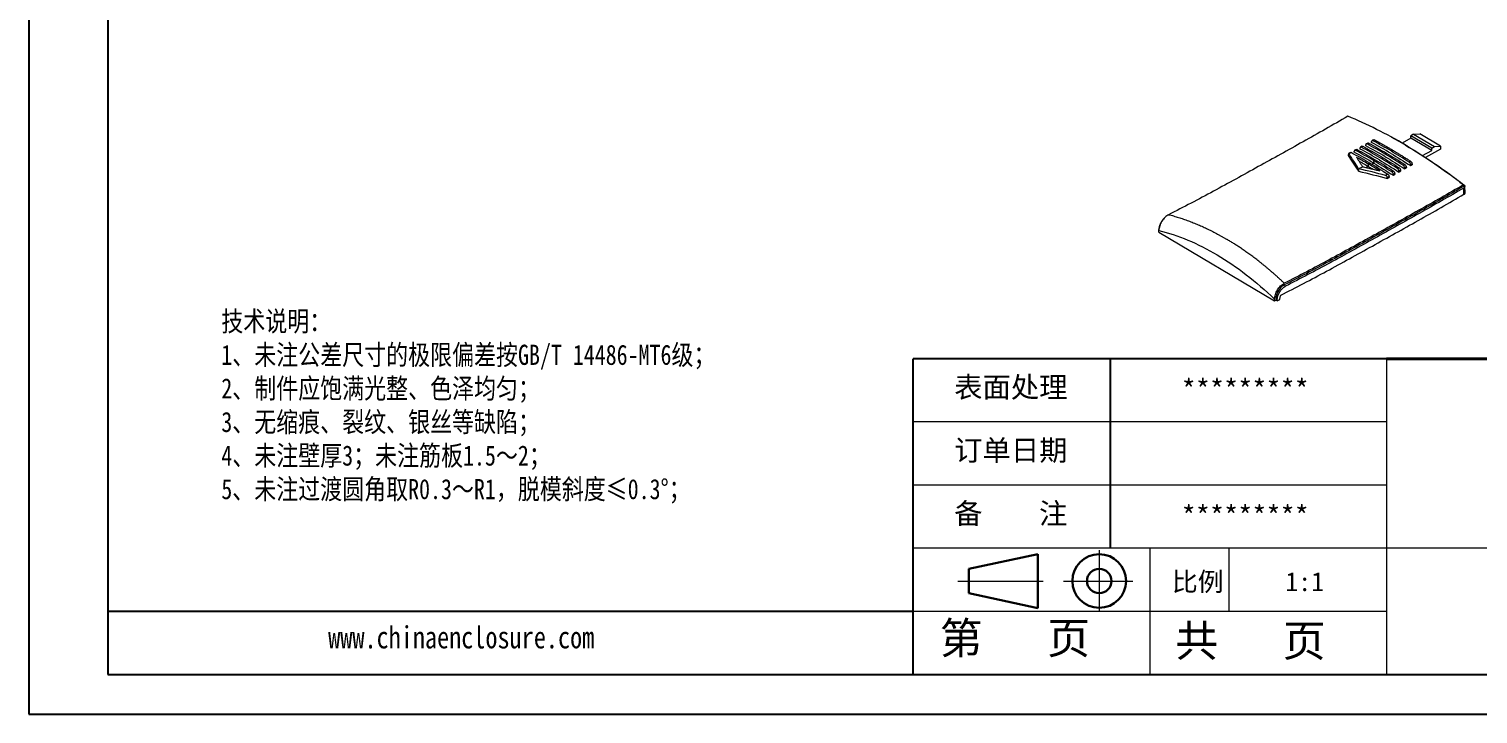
# Model space of a CAD drawing. Header units: inches. Extents: x 319 to 1827, y 1181 to 1488.
# Drawn here: x 1358.2 to 1492.2, y 1181.8 to 1245.2 of the extents above; entities that cross this region are included whole.
import ezdxf

# ---------------------------------------------------------------- set-up
doc = ezdxf.new("R2010")
doc.units = ezdxf.units.IN
doc.linetypes.add('CENTER2', pattern=[28.575, 19.05, -3.175, 3.175, -3.175])
doc.layers.add('文字', color=81, linetype='Continuous')
for name, color, linetype, lineweight in [('粗实线', 7, 'Continuous', 30), ('细实线', 3, 'Continuous', 9), ('细点划线', 2, 'CENTER2', 9)]:
    doc.layers.add(name, color=color, linetype=linetype, lineweight=lineweight)
doc.styles.get("Standard").update_dxf_attribs({"font": 'txt', "bigfont": 'gbcbig.shx'})
doc.styles.add('宋体', font='', dxfattribs={"width": 0.8, "height": 3.5})
doc.styles.get('宋体').set_extended_font_data('SimSun')

msp = doc.modelspace()

# ---------------------------------------------------------------- linework, layer by layer
for p, q in [((1358.201, 1335.091), (1358.201, 1181.81)), ((1365.5, 1331.441), (1365.5, 1185.46)), ((1483.745, 1214.656), (1439.95, 1214.656)), ((1439.95, 1185.46), (1439.95, 1214.656)), ((1458.198, 1197.138), (1458.198, 1214.656)), ((1439.95, 1191.299), (1365.5, 1191.299)), ((1365.5, 1185.46), (1571.334, 1185.46)), ((1358.201, 1181.81), (1574.983, 1181.81))]:
    msp.add_line(p, q)
at = {"color": 7, "linetype": 'Continuous', "lineweight": 15}
for p, q in [((1486.24, 1235.435), (1486.802, 1235.477)), ((1488.729, 1234.334), (1486.802, 1235.477)), ((1481.285, 1234.06), (1481.286, 1234.156)), ((1481.472, 1234.319), (1481.32, 1234.235)), ((1481.82, 1234.358), (1481.821, 1234.454)), ((1482.006, 1234.617), (1481.855, 1234.533)), ((1482.355, 1234.657), (1482.356, 1234.753)), ((1482.541, 1234.917), (1482.389, 1234.832)), ((1485.994, 1235.063), (1485.172, 1234.61)), ((1486.24, 1235.435), (1485.986, 1235.295)), ((1487.92, 1234.148), (1485.986, 1235.295)), ((1485.994, 1235.063), (1485.986, 1235.295)), ((1487.922, 1233.92), (1485.994, 1235.063)), ((1486.24, 1235.435), (1488.175, 1234.288)), ((1487.92, 1234.148), (1488.175, 1234.288)), ((1487.922, 1233.92), (1487.92, 1234.148)), ((1488.175, 1234.288), (1488.729, 1234.334)), ((1488.729, 1234.334), (1488.726, 1234.049)), ((1480.212, 1233.469), (1480.212, 1233.565)), ((1480.415, 1233.737), (1480.231, 1233.636)), ((1480.75, 1233.765), (1480.751, 1233.861)), ((1480.937, 1234.024), (1480.785, 1233.94)), ((1482.546, 1232.989), (1482.547, 1232.757)), ((1487.072, 1233.452), (1487.922, 1233.92)), ((1488.726, 1234.049), (1487.332, 1233.28)), ((1481.157, 1232.233), (1481.158, 1232.001)), ((1482.023, 1232.703), (1482.025, 1232.471)), ((1483.973, 1231.525), (1483.807, 1231.434)), ((1483.807, 1231.434), (1483.809, 1231.336)), ((1483.973, 1231.525), (1483.978, 1231.428)), ((1484.495, 1231.812), (1484.345, 1231.73)), ((1484.345, 1231.73), (1484.347, 1231.632)), ((1484.495, 1231.812), (1484.5, 1231.716)), ((1485.03, 1232.108), (1484.88, 1232.025)), ((1484.88, 1232.025), (1484.882, 1231.927)), ((1485.03, 1232.108), (1485.035, 1232.012)), ((1485.565, 1232.406), (1485.415, 1232.323)), ((1485.415, 1232.323), (1485.417, 1232.225)), ((1485.565, 1232.406), (1485.57, 1232.31)), ((1486.1, 1232.706), (1485.951, 1232.622)), ((1485.951, 1232.622), (1485.952, 1232.524)), ((1486.1, 1232.706), (1486.105, 1232.61)), ((1490.861, 1230.754), (1490.864, 1230.609)), ((1490.899, 1229.871), (1490.883, 1230.456)), ((1491, 1230.024), (1490.981, 1230.614)), ((1462.67, 1226.366), (1462.679, 1226.524)), ((1462.67, 1226.366), (1473.366, 1220.024)), ((1462.671, 1226.512), (1462.677, 1226.612)), ((1462.671, 1226.512), (1462.678, 1226.508)), ((1473.366, 1220.024), (1473.375, 1220.182)), ((1473.366, 1220.024), (1473.494, 1220.094)), ((1473.502, 1220.24), (1473.494, 1220.094)), ((1473.621, 1220.019), (1473.494, 1220.094)), ((1473.502, 1220.24), (1473.626, 1220.12)), ((1473.621, 1220.019), (1473.877, 1220.16)), ((1473.626, 1220.12), (1473.621, 1220.019)), ((1473.877, 1220.16), (1473.88, 1220.234))]:
    msp.add_line(p, q, dxfattribs=at)
at = {"color": 8, "linetype": 'Continuous', "lineweight": 15}
for p, q in [((1481.808, 1232.354), (1482.025, 1232.471)), ((1462.69, 1226.609), (1462.677, 1226.612))]:
    msp.add_line(p, q, dxfattribs=at)
at = {"color": 7, "linetype": 'Continuous', "lineweight": 15}
for points, knots in [([(1480.165, 1237.096), (1478.784, 1236.292), (1477.403, 1235.509), (1474.641, 1233.96), (1473.26, 1233.196), (1470.497, 1231.666), (1469.116, 1230.904), (1466.353, 1229.414), (1464.971, 1228.686), (1463.588, 1227.989)], [0, 0, 0, 0, 0.25, 0.25, 0.5, 0.5, 0.75, 0.75, 1, 1, 1, 1]), ([(1485.503, 1234.413), (1484.608, 1234.943), (1483.714, 1235.433), (1481.933, 1236.328), (1481.046, 1236.734), (1480.165, 1237.096)], [0, 0, 0, 0, 0.5, 0.5, 1, 1, 1, 1]), ([(1481.399, 1234.231), (1481.368, 1234.247), (1481.34, 1234.248), (1481.298, 1234.221), (1481.286, 1234.193), (1481.286, 1234.156)], [0, 0, 0, 0, 0.5, 0.5, 1, 1, 1, 1]), ([(1481.471, 1234.316), (1481.477, 1234.32), (1481.492, 1234.328), (1481.519, 1234.324), (1481.538, 1234.315), (1481.545, 1234.312)], [0, 0, 0, 0, 0.3059051, 0.7823057, 1, 1, 1, 1]), ([(1481.934, 1234.528), (1481.904, 1234.545), (1481.875, 1234.546), (1481.833, 1234.518), (1481.821, 1234.49), (1481.821, 1234.454)], [0, 0, 0, 0, 0.5, 0.5, 1, 1, 1, 1]), ([(1482.006, 1234.614), (1482.012, 1234.618), (1482.027, 1234.626), (1482.054, 1234.622), (1482.074, 1234.613), (1482.08, 1234.61)], [0, 0, 0, 0, 0.3072057, 0.7819532, 1, 1, 1, 1]), ([(1482.469, 1234.828), (1482.439, 1234.844), (1482.41, 1234.845), (1482.368, 1234.818), (1482.356, 1234.79), (1482.356, 1234.753)], [0, 0, 0, 0, 0.5, 0.5, 1, 1, 1, 1]), ([(1482.54, 1234.914), (1482.547, 1234.918), (1482.562, 1234.927), (1482.589, 1234.922), (1482.609, 1234.913), (1482.615, 1234.91)], [0, 0, 0, 0, 0.3085736, 0.7816948, 1, 1, 1, 1]), ([(1482.615, 1234.91), (1482.708, 1234.86), (1482.895, 1234.759), (1483.176, 1234.605), (1483.456, 1234.448), (1483.736, 1234.289), (1484.017, 1234.127), (1484.204, 1234.016), (1484.297, 1233.961)], [0, 0, 0, 0, 0.1668444, 0.3336142, 0.500312, 0.6669405, 0.8335022, 1, 1, 1, 1]), ([(1485.633, 1234.342), (1485.409, 1234.473), (1484.961, 1234.735), (1484.481, 1235.005), (1484.226, 1235.142), (1484.194, 1235.159)], [0, 0, 0, 0, 0.4667674, 0.9337048, 1, 1, 1, 1]), ([(1485.503, 1234.413), (1486.398, 1233.882), (1487.293, 1233.311), (1489.082, 1232.09), (1489.973, 1231.441), (1490.861, 1230.754)], [0, 0, 0, 0, 0.5, 0.5, 1, 1, 1, 1]), ([(1480.271, 1233.611), (1480.256, 1233.634), (1480.242, 1233.643), (1480.219, 1233.628), (1480.212, 1233.603), (1480.212, 1233.565)], [0, 0, 0, 0, 0.5, 0.5, 1, 1, 1, 1]), ([(1480.413, 1233.733), (1480.419, 1233.737), (1480.434, 1233.745), (1480.461, 1233.741), (1480.481, 1233.732), (1480.487, 1233.729)], [0, 0, 0, 0, 0.30367158, 0.78330474, 1, 1, 1, 1]), ([(1480.863, 1233.936), (1480.833, 1233.952), (1480.804, 1233.953), (1480.763, 1233.925), (1480.751, 1233.897), (1480.751, 1233.861)], [0, 0, 0, 0, 0.5, 0.5, 1, 1, 1, 1]), ([(1480.936, 1234.02), (1480.941, 1234.024), (1480.957, 1234.032), (1480.984, 1234.028), (1481.003, 1234.019), (1481.009, 1234.016)], [0, 0, 0, 0, 0.3047439, 0.7827704, 1, 1, 1, 1]), ([(1480.943, 1233.322), (1480.991, 1233.248), (1481.086, 1233.101), (1481.229, 1232.877), (1481.371, 1232.653), (1481.465, 1232.501), (1481.512, 1232.425)], [0, 0, 0, 0, 0.2519124, 0.5025557, 0.7519214, 1, 1, 1, 1]), ([(1481.17, 1232.964), (1481.194, 1232.951), (1481.312, 1232.885), (1481.597, 1232.723), (1481.858, 1232.569), (1482.025, 1232.471)], [0, 0, 0, 0, 0.0842851, 0.4143619, 1, 1, 1, 1]), ([(1484.297, 1233.961), (1484.391, 1233.905), (1484.577, 1233.794), (1484.858, 1233.623), (1485.139, 1233.45), (1485.42, 1233.274), (1485.7, 1233.096), (1485.888, 1232.975), (1485.981, 1232.914)], [0, 0, 0, 0, 0.1664978, 0.3330595, 0.499688, 0.6663858, 0.8331556, 1, 1, 1, 1]), ([(1485.951, 1232.622), (1485.95, 1232.659), (1485.937, 1232.702), (1485.895, 1232.779), (1485.866, 1232.812), (1485.836, 1232.832)], [0, 0, 0, 0, 0.5, 0.5, 1, 1, 1, 1]), ([(1485.981, 1232.914), (1486.012, 1232.894), (1486.041, 1232.861), (1486.085, 1232.785), (1486.099, 1232.743), (1486.1, 1232.706)], [0, 0, 0, 0, 0.5, 0.5, 1, 1, 1, 1]), ([(1481.157, 1232.233), (1481.255, 1232.286), (1481.374, 1232.35), (1481.492, 1232.414), (1481.512, 1232.425)], [0.3811186371, 0.3811186371, 0.3811186371, 0.3811186371, 0.3879117112, 0.3892886423, 0.3892886423, 0.3892886423, 0.3892886423]), ([(1481.512, 1232.425), (1481.644, 1232.395), (1481.908, 1232.334), (1482.305, 1232.239), (1482.704, 1232.142), (1482.971, 1232.074), (1483.105, 1232.041)], [0, 0, 0, 0, 0.2480786, 0.4974443, 0.7480876, 1, 1, 1, 1]), ([(1482.025, 1232.471), (1482.119, 1232.415), (1482.276, 1232.322), (1482.433, 1232.226), (1482.496, 1232.188)], [0, 0, 0, 0, 0.5988837, 1, 1, 1, 1]), ([(1483.807, 1231.434), (1483.806, 1231.473), (1483.785, 1231.514), (1483.723, 1231.579), (1483.681, 1231.603), (1483.639, 1231.614)], [0, 0, 0, 0, 0.5, 0.5, 1, 1, 1, 1]), ([(1483.809, 1231.336), (1483.827, 1231.346), (1483.846, 1231.356), (1483.864, 1231.366), (1483.883, 1231.377), (1483.902, 1231.387), (1483.921, 1231.397), (1483.94, 1231.408), (1483.959, 1231.418), (1483.978, 1231.428)], [0, 0, 0, 0, 0.00021566756, 0.00021566756, 0.00021566756, 0.00043832153, 0.00043832153, 0.00043832153, 0.00066097552, 0.00066097552, 0.00066097552, 0.00066097552]), ([(1483.854, 1231.732), (1483.884, 1231.712), (1483.914, 1231.679), (1483.957, 1231.603), (1483.971, 1231.561), (1483.973, 1231.525)], [0, 0, 0, 0, 0.5, 0.5, 1, 1, 1, 1]), ([(1484.345, 1231.73), (1484.344, 1231.766), (1484.332, 1231.809), (1484.29, 1231.886), (1484.261, 1231.919), (1484.231, 1231.939)], [0, 0, 0, 0, 0.5, 0.5, 1, 1, 1, 1]), ([(1484.347, 1231.632), (1484.364, 1231.641), (1484.381, 1231.65), (1484.398, 1231.66), (1484.432, 1231.678), (1484.466, 1231.697), (1484.5, 1231.716)], [0, 0, 0, 0, 0.00020037677, 0.00020037677, 0.00020037677, 0.00060000303, 0.00060000303, 0.00060000303, 0.00060000303]), ([(1484.376, 1232.019), (1484.407, 1232), (1484.436, 1231.967), (1484.48, 1231.891), (1484.493, 1231.848), (1484.495, 1231.812)], [0, 0, 0, 0, 0.5, 0.5, 1, 1, 1, 1]), ([(1484.88, 1232.025), (1484.88, 1232.062), (1484.867, 1232.105), (1484.825, 1232.182), (1484.796, 1232.215), (1484.766, 1232.235)], [0, 0, 0, 0, 0.5, 0.5, 1, 1, 1, 1]), ([(1484.882, 1231.927), (1484.899, 1231.937), (1484.916, 1231.946), (1484.933, 1231.955), (1484.967, 1231.974), (1485.001, 1231.993), (1485.035, 1232.012)], [0, 0, 0, 0, 0.00020039828, 0.00020039828, 0.00020039828, 0.00060000294, 0.00060000294, 0.00060000294, 0.00060000294]), ([(1484.911, 1232.315), (1484.942, 1232.296), (1484.971, 1232.263), (1485.015, 1232.187), (1485.028, 1232.144), (1485.03, 1232.108)], [0, 0, 0, 0, 0.5, 0.5, 1, 1, 1, 1]), ([(1485.415, 1232.323), (1485.415, 1232.359), (1485.402, 1232.402), (1485.36, 1232.479), (1485.331, 1232.512), (1485.301, 1232.532)], [0, 0, 0, 0, 0.5, 0.5, 1, 1, 1, 1]), ([(1485.417, 1232.225), (1485.434, 1232.234), (1485.451, 1232.244), (1485.468, 1232.253), (1485.502, 1232.272), (1485.536, 1232.291), (1485.57, 1232.31)], [0, 0, 0, 0, 0.00020042016, 0.00020042016, 0.00020042016, 0.00060000943, 0.00060000943, 0.00060000943, 0.00060000943]), ([(1485.446, 1232.614), (1485.477, 1232.594), (1485.506, 1232.561), (1485.55, 1232.485), (1485.564, 1232.443), (1485.565, 1232.406)], [0, 0, 0, 0, 0.5, 0.5, 1, 1, 1, 1]), ([(1485.952, 1232.524), (1485.97, 1232.534), (1485.987, 1232.543), (1486.004, 1232.553), (1486.037, 1232.572), (1486.071, 1232.591), (1486.105, 1232.61)], [0, 0, 0, 0, 0.00020044102, 0.00020044102, 0.00020044102, 0.00060002432, 0.00060002432, 0.00060002432, 0.00060002432]), ([(1490.864, 1230.609), (1489.483, 1229.805), (1488.102, 1229.021), (1485.339, 1227.471), (1483.957, 1226.706), (1481.193, 1225.176), (1479.811, 1224.412), (1477.046, 1222.921), (1475.664, 1222.192), (1474.282, 1221.495)], [0, 0, 0, 0, 0.25, 0.25, 0.5, 0.5, 0.75, 0.75, 1, 1, 1, 1]), ([(1490.861, 1230.754), (1489.481, 1229.95), (1488.1, 1229.167), (1485.338, 1227.618), (1483.956, 1226.854), (1481.194, 1225.324), (1479.813, 1224.562), (1477.049, 1223.072), (1475.667, 1222.344), (1474.285, 1221.647)], [0, 0, 0, 0, 0.25, 0.25, 0.5, 0.5, 0.75, 0.75, 1, 1, 1, 1]), ([(1490.883, 1230.456), (1489.51, 1229.657), (1488.137, 1228.878), (1485.39, 1227.336), (1484.016, 1226.573), (1481.269, 1225.048), (1479.895, 1224.288), (1477.147, 1222.802), (1475.773, 1222.077), (1474.399, 1221.383)], [0, 0, 0, 0, 0.25, 0.25, 0.5, 0.5, 0.75, 0.75, 1, 1, 1, 1]), ([(1490.895, 1230.757), (1490.924, 1230.735), (1490.946, 1230.71), (1490.975, 1230.657), (1490.982, 1230.628), (1490.979, 1230.545), (1490.944, 1230.491), (1490.883, 1230.456)], [0, 0, 0, 0, 0.25, 0.25, 0.5, 0.5, 1, 1, 1, 1]), ([(1473.952, 1220.548), (1475.364, 1221.255), (1476.777, 1221.998), (1479.602, 1223.523), (1481.015, 1224.305), (1483.839, 1225.876), (1485.252, 1226.661), (1488.076, 1228.247), (1489.488, 1229.049), (1490.899, 1229.871)], [0, 0, 0, 0, 0.25, 0.25, 0.5, 0.5, 0.75, 0.75, 1, 1, 1, 1]), ([(1490.899, 1229.871), (1490.922, 1229.888), (1490.969, 1229.922), (1491, 1229.98), (1490.996, 1230.016), (1490.995, 1230.029)], [0, 0, 0, 0, 0.39974584, 0.79936018, 1, 1, 1, 1]), ([(1463.146, 1227.627), (1463.145, 1227.626), (1463.103, 1227.587), (1463.03, 1227.496), (1462.929, 1227.355), (1462.843, 1227.201), (1462.771, 1227.039), (1462.705, 1226.838), (1462.688, 1226.698), (1462.677, 1226.612)], [0, 0, 0, 0, 0.0061358, 0.1520792, 0.2970669, 0.4459791, 0.5962436, 0.7505636, 1, 1, 1, 1]), ([(1463.588, 1227.989), (1463.53, 1227.96), (1463.473, 1227.924), (1463.36, 1227.841), (1463.304, 1227.793), (1463.196, 1227.688), (1463.145, 1227.631), (1463.049, 1227.508), (1463.003, 1227.442), (1462.92, 1227.308), (1462.883, 1227.238), (1462.816, 1227.095), (1462.787, 1227.023), (1462.715, 1226.806), (1462.686, 1226.661), (1462.679, 1226.524)], [0, 0, 0, 0, 0.125, 0.125, 0.25, 0.25, 0.375, 0.375, 0.5, 0.5, 0.625, 0.625, 0.75, 0.75, 1, 1, 1, 1]), ([(1463.588, 1227.989), (1463.664, 1227.97), (1463.816, 1227.931), (1464.044, 1227.868), (1464.272, 1227.802), (1464.5, 1227.733), (1464.727, 1227.66), (1464.955, 1227.584), (1465.182, 1227.505), (1465.409, 1227.423), (1465.636, 1227.338), (1465.863, 1227.249), (1466.089, 1227.158), (1466.315, 1227.063), (1466.541, 1226.965), (1466.766, 1226.865), (1466.991, 1226.761), (1467.216, 1226.654), (1467.44, 1226.545), (1467.664, 1226.432), (1467.887, 1226.317), (1468.109, 1226.199), (1468.331, 1226.078), (1468.553, 1225.955), (1468.773, 1225.829), (1468.92, 1225.742), (1468.994, 1225.699)], [0, 0, 0, 0, 0.0426719, 0.0852536, 0.1277451, 0.1701467, 0.2124592, 0.2546833, 0.2968198, 0.3388695, 0.3808334, 0.4227121, 0.4645061, 0.5062157, 0.5478409, 0.5893812, 0.630836, 0.6722045, 0.7134857, 0.7546789, 0.7957835, 0.8367997, 0.8777278, 0.918569, 0.9593254, 1, 1, 1, 1]), ([(1462.679, 1226.524), (1463.565, 1226.312), (1464.463, 1226.016), (1466.269, 1225.262), (1467.176, 1224.804), (1468.078, 1224.269)], [0, 0, 0, 0, 0.5, 0.5, 1, 1, 1, 1]), ([(1474.285, 1221.647), (1474.213, 1221.715), (1474.069, 1221.85), (1473.855, 1222.048), (1473.642, 1222.241), (1473.432, 1222.429), (1473.224, 1222.612), (1473.018, 1222.79), (1472.815, 1222.963), (1472.614, 1223.131), (1472.415, 1223.294), (1472.219, 1223.453), (1472.025, 1223.607), (1471.834, 1223.757), (1471.645, 1223.902), (1471.459, 1224.043), (1471.275, 1224.18), (1471.095, 1224.313), (1470.916, 1224.441), (1470.741, 1224.566), (1470.568, 1224.687), (1470.398, 1224.804), (1470.231, 1224.917), (1470.066, 1225.026), (1469.905, 1225.133), (1469.746, 1225.235), (1469.59, 1225.334), (1469.437, 1225.43), (1469.286, 1225.523), (1469.139, 1225.612), (1469.042, 1225.67), (1468.994, 1225.699)], [0, 0, 0, 0, 0.0422553, 0.08395602, 0.12510215, 0.1656935, 0.20572988, 0.2452111, 0.28413701, 0.32250746, 0.36032238, 0.39758172, 0.43428546, 0.47043356, 0.50602599, 0.54106275, 0.57554397, 0.60946979, 0.64284033, 0.67565573, 0.70791608, 0.73962146, 0.77077191, 0.80136751, 0.83140828, 0.86089429, 0.88982549, 0.91820176, 0.946023, 0.97328911, 1, 1, 1, 1]), ([(1468.078, 1224.269), (1468.981, 1223.734), (1469.879, 1223.122), (1471.65, 1221.755), (1472.523, 1221.001), (1473.375, 1220.182)], [0, 0, 0, 0, 0.5, 0.5, 1, 1, 1, 1]), ([(1473.375, 1220.182), (1473.379, 1220.251), (1473.388, 1220.32), (1473.416, 1220.462), (1473.435, 1220.534), (1473.483, 1220.68), (1473.512, 1220.752), (1473.578, 1220.894), (1473.616, 1220.965), (1473.699, 1221.1), (1473.744, 1221.164), (1473.84, 1221.287), (1473.892, 1221.345), (1473.999, 1221.45), (1474.054, 1221.497), (1474.168, 1221.581), (1474.226, 1221.617), (1474.285, 1221.647)], [0, 0, 0, 0, 0.125, 0.125, 0.25, 0.25, 0.375, 0.375, 0.5, 0.5, 0.625, 0.625, 0.75, 0.75, 0.875, 0.875, 1, 1, 1, 1]), ([(1474.282, 1221.495), (1474.232, 1221.47), (1474.183, 1221.439), (1474.085, 1221.368), (1474.037, 1221.326), (1473.946, 1221.236), (1473.902, 1221.187), (1473.818, 1221.082), (1473.78, 1221.026), (1473.709, 1220.911), (1473.676, 1220.85), (1473.619, 1220.728), (1473.595, 1220.666), (1473.554, 1220.543), (1473.537, 1220.48), (1473.513, 1220.358), (1473.505, 1220.298), (1473.502, 1220.24)], [0, 0, 0, 0, 0.125, 0.125, 0.25, 0.25, 0.375, 0.375, 0.5, 0.5, 0.625, 0.625, 0.75, 0.75, 0.875, 0.875, 1, 1, 1, 1]), ([(1473.626, 1220.12), (1473.629, 1220.179), (1473.636, 1220.239), (1473.659, 1220.361), (1473.675, 1220.424), (1473.716, 1220.549), (1473.74, 1220.611), (1473.795, 1220.733), (1473.828, 1220.794), (1473.898, 1220.911), (1473.936, 1220.967), (1474.018, 1221.072), (1474.063, 1221.123), (1474.154, 1221.213), (1474.202, 1221.254), (1474.299, 1221.326), (1474.349, 1221.358), (1474.399, 1221.383)], [0, 0, 0, 0, 0.125, 0.125, 0.25, 0.25, 0.375, 0.375, 0.5, 0.5, 0.625, 0.625, 0.75, 0.75, 0.875, 0.875, 1, 1, 1, 1]), ([(1473.88, 1220.234), (1473.883, 1220.285), (1473.89, 1220.336), (1473.914, 1220.441), (1473.93, 1220.495), (1473.952, 1220.548)], [0, 0, 0, 0, 0.5, 0.5, 1, 1, 1, 1])]:
    msp.add_open_spline(points, degree=3, knots=knots, dxfattribs=at)
for points in [[(1481.545, 1234.312), (1481.496, 1234.285), (1481.447, 1234.258), (1481.399, 1234.231)], [(1483.081, 1233.284), (1482.52, 1233.617), (1481.959, 1233.932), (1481.399, 1234.231)], [(1481.545, 1234.312), (1482.104, 1234.013), (1482.665, 1233.697), (1483.227, 1233.364)], [(1483.617, 1233.349), (1483.018, 1233.704), (1482.418, 1234.041), (1481.82, 1234.358)], [(1482.08, 1234.61), (1482.031, 1234.583), (1481.983, 1234.555), (1481.934, 1234.528)], [(1483.616, 1233.58), (1483.055, 1233.913), (1482.494, 1234.229), (1481.934, 1234.528)], [(1482.08, 1234.61), (1482.64, 1234.311), (1483.201, 1233.994), (1483.762, 1233.662)], [(1484.152, 1233.647), (1483.553, 1234.003), (1482.953, 1234.34), (1482.355, 1234.657)], [(1482.615, 1234.91), (1482.566, 1234.883), (1482.518, 1234.855), (1482.469, 1234.828)], [(1484.151, 1233.879), (1483.59, 1234.212), (1483.029, 1234.528), (1482.469, 1234.828)], [(1485.633, 1234.342), (1487.39, 1233.3), (1489.15, 1232.101), (1490.896, 1230.758)], [(1481.158, 1232.001), (1480.842, 1232.51), (1480.526, 1232.999), (1480.212, 1233.469)], [(1480.487, 1233.729), (1480.415, 1233.689), (1480.343, 1233.65), (1480.271, 1233.611)], [(1481.157, 1232.233), (1480.861, 1232.709), (1480.566, 1233.168), (1480.271, 1233.611)], [(1480.487, 1233.729), (1481.047, 1233.431), (1481.608, 1233.116), (1482.169, 1232.783)], [(1482.547, 1232.757), (1481.947, 1233.113), (1481.348, 1233.449), (1480.75, 1233.765)], [(1481.009, 1234.016), (1480.961, 1233.989), (1480.912, 1233.962), (1480.863, 1233.936)], [(1482.546, 1232.989), (1481.984, 1233.322), (1481.423, 1233.637), (1480.863, 1233.936)], [(1480.943, 1233.322), (1481.303, 1233.123), (1481.663, 1232.917), (1482.023, 1232.703)], [(1481.009, 1234.016), (1481.569, 1233.718), (1482.13, 1233.402), (1482.692, 1233.069)], [(1483.082, 1233.052), (1482.482, 1233.408), (1481.883, 1233.744), (1481.285, 1234.06)], [(1482.023, 1232.703), (1482.072, 1232.73), (1482.121, 1232.756), (1482.169, 1232.783)], [(1482.169, 1232.783), (1482.731, 1232.45), (1483.292, 1232.099), (1483.854, 1231.732)], [(1482.546, 1232.989), (1482.594, 1233.016), (1482.643, 1233.042), (1482.692, 1233.069)], [(1484.231, 1231.939), (1483.669, 1232.306), (1483.107, 1232.656), (1482.546, 1232.989)], [(1482.692, 1233.069), (1483.253, 1232.736), (1483.815, 1232.386), (1484.376, 1232.019)], [(1484.766, 1232.235), (1484.204, 1232.601), (1483.642, 1232.951), (1483.081, 1233.284)], [(1483.082, 1233.052), (1483.682, 1232.696), (1484.282, 1232.321), (1484.882, 1231.927)], [(1483.227, 1233.364), (1483.788, 1233.031), (1484.35, 1232.682), (1484.911, 1232.315)], [(1485.301, 1232.532), (1484.739, 1232.898), (1484.178, 1233.248), (1483.616, 1233.58)], [(1483.617, 1233.349), (1484.217, 1232.993), (1484.817, 1232.618), (1485.417, 1232.225)], [(1483.762, 1233.662), (1484.323, 1233.329), (1484.885, 1232.979), (1485.446, 1232.614)], [(1485.836, 1232.832), (1485.274, 1233.197), (1484.713, 1233.546), (1484.151, 1233.879)], [(1484.152, 1233.647), (1484.752, 1233.292), (1485.353, 1232.917), (1485.952, 1232.524)], [(1485.981, 1232.914), (1485.933, 1232.886), (1485.884, 1232.859), (1485.836, 1232.832)], [(1483.639, 1231.614), (1482.812, 1231.837), (1481.984, 1232.044), (1481.157, 1232.233)], [(1481.158, 1232.001), (1482.042, 1231.799), (1482.926, 1231.576), (1483.809, 1231.336)], [(1483.105, 1232.041), (1482.744, 1232.269), (1482.384, 1232.49), (1482.023, 1232.703)], [(1482.547, 1232.757), (1483.147, 1232.402), (1483.747, 1232.026), (1484.347, 1231.632)], [(1483.854, 1231.732), (1483.782, 1231.693), (1483.71, 1231.653), (1483.639, 1231.614)], [(1484.376, 1232.019), (1484.328, 1231.993), (1484.279, 1231.966), (1484.231, 1231.939)], [(1484.911, 1232.315), (1484.863, 1232.289), (1484.814, 1232.262), (1484.766, 1232.235)], [(1485.446, 1232.614), (1485.398, 1232.586), (1485.349, 1232.559), (1485.301, 1232.532)], [(1474.399, 1221.383), (1474.36, 1221.421), (1474.321, 1221.458), (1474.282, 1221.495)]]:
    msp.add_open_spline(points, degree=3, dxfattribs=at)
at = {"color": 8, "linetype": 'Continuous', "lineweight": 15}
msp.add_open_spline([(1482.371, 1232.661), (1482.376, 1232.663), (1482.434, 1232.695), (1482.493, 1232.728), (1482.547, 1232.757)], degree=3, knots=[0, 0, 0, 0, 0.0743748, 1, 1, 1, 1], dxfattribs=at)
at = {"layer": '粗实线', "color": 7, "lineweight": 40}
msp.add_line((1571.334, 1214.656), (1483.745, 1214.656), dxfattribs=at)
at = {"layer": '粗实线', "color": 7}
for p, q in [((1451.491, 1196.592), (1445.111, 1195.24)), ((1451.491, 1196.592), (1451.491, 1191.592)), ((1445.111, 1195.24), (1445.111, 1192.983)), ((1445.111, 1192.983), (1451.491, 1191.592))]:
    msp.add_line(p, q, dxfattribs=at)
for radius in [2.481, 1.128]:
    msp.add_circle((1457.169, 1194.111), radius, dxfattribs=at)
at = {"layer": '细实线', "color": 7}
for p, q in [((1483.745, 1214.656), (1483.745, 1185.46)), ((1483.745, 1208.817), (1439.95, 1208.817)), ((1483.745, 1202.978), (1439.95, 1202.978)), ((1571.334, 1197.138), (1439.95, 1197.138)), ((1461.848, 1197.138), (1461.848, 1185.46)), ((1469.147, 1197.138), (1469.147, 1191.299)), ((1483.745, 1191.299), (1439.95, 1191.299))]:
    msp.add_line(p, q, dxfattribs=at)
at = {"layer": '细点划线', "color": 7}
for p, q in [((1457.169, 1196.967), (1457.169, 1191.299)), ((1444.093, 1194.111), (1451.98, 1194.111)), ((1453.852, 1194.111), (1460.263, 1194.111))]:
    msp.add_line(p, q, dxfattribs=at)

# ---------------------------------------------------------------- texts
at = {"char_height": 1.92034, "width": 1091.42502, "attachment_point": 1}
for s, insert in [('{\\fSimHei|b0|i0|c134|p49;表面处理}', (1443.759, 1212.999)), ('{\\fSimHei|b0|i0|c134|p49;*********}', (1464.791, 1212.752)), ('{\\fSimHei|b0|i0|c134|p49;订单日期}', (1443.759, 1207.16)), ('{\\fSimHei|b0|i0|c134|p49;备    注}', (1443.759, 1201.32)), ('{\\fSimHei|b0|i0|c134|p49;*********}', (1464.791, 1201.073))]:
    msp.add_mtext(s, dxfattribs=dict(at, insert=insert))
at = {"layer": '文字', "color": 0, "attachment_point": 1, "style": '宋体'}
for s, insert, char_height, width in [('{\\H1.111x;技术说明：\\P1、未注公差尺寸的极限偏差按GB/T 14486-MT6级；\\P2、制件应饱满光整、色泽均匀；\\P3、无缩痕、裂纹、银丝等缺陷；\\P4、未注壁厚3；未注筋板1.5～2；\\P5、未注过渡圆角取R0.3～R1，脱模斜度≤0.3%%D；}', (1375.986, 1219.067), 1.67651, 79.57725), ('www.chinaenclosure.com', (1385.867, 1189.935), 2.05542, 36.11173)]:
    msp.add_mtext(s, dxfattribs=dict(at, insert=insert, char_height=char_height, width=width))
at = {"layer": '细实线', "color": 7, "attachment_point": 1}
for s, insert, char_height, width in [('{\\fSimSun|b0|i0|c134|p54;比例}', (1463.891, 1194.927), 1.75178, 7.68976), ('{\\fSimSun|b0|i0|c134|p54;1:1}', (1474.384, 1194.927), 1.75178, 7.68976), ('{\\fSimSun|b0|i0|c134|p54;第   页}', (1442.407, 1190.295), 2.91963, 21.89722), ('{\\fSimSun|b0|i0|c134|p54; 共   页}', (1462.205, 1190.047), 2.91963, 21.89722)]:
    msp.add_mtext(s, dxfattribs=dict(at, insert=insert, char_height=char_height, width=width))

doc.saveas('drawing.dxf')
